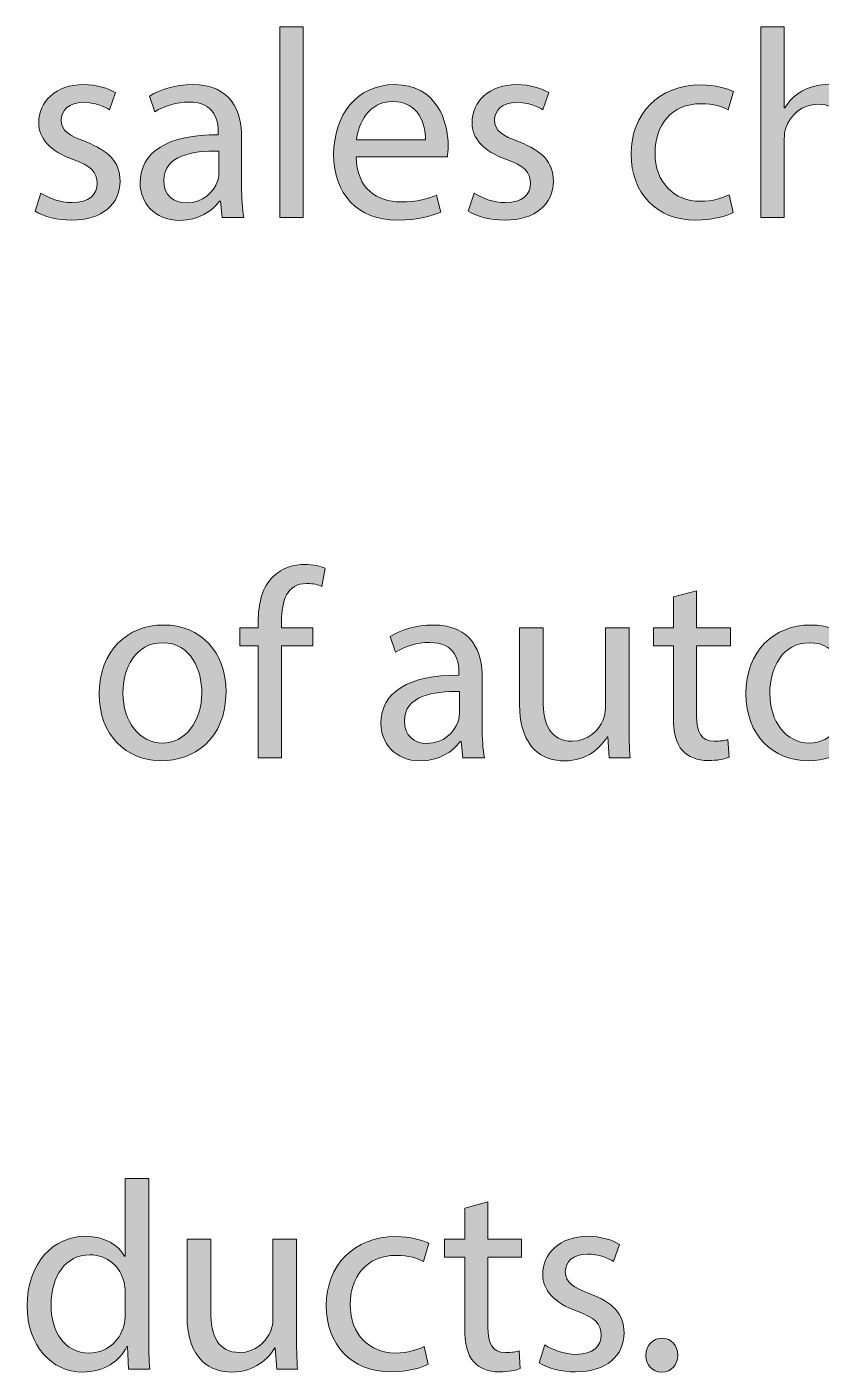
# Model space of a CAD drawing. Header units: inches. Extents: x 0.1 to 22.4, y -34.4 to -0.1.
# Drawn here: x 12.221 to 13.454, y -9.059 to -6.97 of the extents above; entities that cross this region are included whole.
import ezdxf

# ---------------------------------------------------------------- set-up
doc = ezdxf.new("R2010")
doc.units = ezdxf.units.IN
doc.header["$MEASUREMENT"] = 0
doc.layers.add('Layer 1', color=7, linetype='Continuous')

# ---------------------------------------------------------------- blocks, each defined once
blk = doc.blocks.new('block 9')
at = {"layer": 'Layer 1', "true_color": 0x231f20}
h = blk.add_hatch(color=250, dxfattribs=at)
h.dxf.hatch_style = 2
h.paths.add_polyline_path([(12.6132, -6.9703), (12.6499, -6.9703), (12.6499, -7.2661), (12.6132, -7.2661)])
h = blk.add_hatch(color=250, dxfattribs=at)
h.dxf.hatch_style = 2
edge = h.paths.add_edge_path()
edge.add_spline(control_points=[(13.3603, -6.9703), (13.3603, -6.9703), (13.3969, -6.9703), (13.3969, -6.9703), (13.3969, -6.9703), (13.3969, -7.0961), (13.3969, -7.0961), (13.3969, -7.0961), (13.3978, -7.0961), (13.3978, -7.0961), (13.4036, -7.0857), (13.4128, -7.0766), (13.424, -7.0703), (13.4349, -7.0641), (13.4478, -7.0599), (13.4615, -7.0599), (13.4886, -7.0599), (13.5319, -7.0766), (13.5319, -7.1461), (13.5319, -7.1461), (13.5319, -7.2661), (13.5319, -7.2661), (13.5319, -7.2661), (13.4953, -7.2661), (13.4953, -7.2661), (13.4953, -7.2661), (13.4953, -7.1503), (13.4953, -7.1503), (13.4953, -7.1178), (13.4832, -7.0903), (13.4486, -7.0903), (13.4249, -7.0903), (13.4061, -7.107), (13.3994, -7.127), (13.3974, -7.132), (13.3969, -7.1374), (13.3969, -7.1445), (13.3969, -7.1445), (13.3969, -7.2661), (13.3969, -7.2661), (13.3969, -7.2661), (13.3603, -7.2661), (13.3603, -7.2661), (13.3603, -7.2661), (13.3603, -6.9703), (13.3603, -6.9703)], knot_values=[0, 0, 0, 0, 1, 1, 1, 2, 2, 2, 3, 3, 3, 4, 4, 4, 5, 5, 5, 6, 6, 6, 7, 7, 7, 8, 8, 8, 9, 9, 9, 10, 10, 10, 11, 11, 11, 12, 12, 12, 13, 13, 13, 14, 14, 14, 15, 15, 15, 15], degree=3, periodic=1)
h = blk.add_hatch(color=250, dxfattribs=at)
h.dxf.hatch_style = 2
edge = h.paths.add_edge_path()
edge.add_spline(control_points=[(12.2424, -7.2286), (12.2532, -7.2357), (12.2724, -7.2432), (12.2907, -7.2432), (12.3174, -7.2432), (12.3299, -7.2299), (12.3299, -7.2132), (12.3299, -7.1957), (12.3195, -7.1861), (12.2924, -7.1761), (12.2561, -7.1632), (12.239, -7.1432), (12.239, -7.1191), (12.239, -7.0865), (12.2653, -7.0599), (12.3086, -7.0599), (12.329, -7.0599), (12.347, -7.0657), (12.3582, -7.0724), (12.3582, -7.0724), (12.349, -7.0991), (12.349, -7.0991), (12.3411, -7.094), (12.3265, -7.0874), (12.3078, -7.0874), (12.2861, -7.0874), (12.274, -7.0999), (12.274, -7.1149), (12.274, -7.1316), (12.2861, -7.1391), (12.3124, -7.149), (12.3474, -7.1624), (12.3653, -7.1799), (12.3653, -7.2099), (12.3653, -7.2453), (12.3378, -7.2703), (12.2899, -7.2703), (12.2678, -7.2703), (12.2474, -7.2649), (12.2332, -7.2565), (12.2332, -7.2565), (12.2424, -7.2286), (12.2424, -7.2286)], knot_values=[0, 0, 0, 0, 1, 1, 1, 2, 2, 2, 3, 3, 3, 4, 4, 4, 5, 5, 5, 6, 6, 6, 7, 7, 7, 8, 8, 8, 9, 9, 9, 10, 10, 10, 11, 11, 11, 12, 12, 12, 13, 13, 13, 14, 14, 14, 14], degree=3, periodic=1)
h = blk.add_hatch(color=250, dxfattribs=at)
h.dxf.hatch_style = 2
edge = h.paths.add_edge_path()
edge.add_spline(control_points=[(12.524, -7.2661), (12.524, -7.2661), (12.5211, -7.2407), (12.5211, -7.2407), (12.5211, -7.2407), (12.5199, -7.2407), (12.5199, -7.2407), (12.5086, -7.2565), (12.487, -7.2707), (12.4582, -7.2707), (12.4174, -7.2707), (12.3965, -7.242), (12.3965, -7.2128), (12.3965, -7.164), (12.4399, -7.1374), (12.5178, -7.1378), (12.5178, -7.1378), (12.5178, -7.1336), (12.5178, -7.1336), (12.5178, -7.117), (12.5132, -7.087), (12.472, -7.087), (12.4532, -7.087), (12.4336, -7.0928), (12.4195, -7.102), (12.4195, -7.102), (12.4111, -7.0778), (12.4111, -7.0778), (12.4278, -7.067), (12.452, -7.0599), (12.4774, -7.0599), (12.539, -7.0599), (12.554, -7.102), (12.554, -7.1424), (12.554, -7.1424), (12.554, -7.2178), (12.554, -7.2178), (12.554, -7.2353), (12.5549, -7.2524), (12.5574, -7.2661), (12.5574, -7.2661), (12.524, -7.2661), (12.524, -7.2661)], knot_values=[0, 0, 0, 0, 1, 1, 1, 2, 2, 2, 3, 3, 3, 4, 4, 4, 5, 5, 5, 6, 6, 6, 7, 7, 7, 8, 8, 8, 9, 9, 9, 10, 10, 10, 11, 11, 11, 12, 12, 12, 13, 13, 13, 14, 14, 14, 14], degree=3, periodic=1)
edge = h.paths.add_edge_path()
edge.add_spline(control_points=[(12.5186, -7.1632), (12.4786, -7.1624), (12.4332, -7.1695), (12.4332, -7.2086), (12.4332, -7.2324), (12.449, -7.2436), (12.4678, -7.2436), (12.494, -7.2436), (12.5107, -7.227), (12.5165, -7.2099), (12.5178, -7.2061), (12.5186, -7.202), (12.5186, -7.1982), (12.5186, -7.1982), (12.5186, -7.1632), (12.5186, -7.1632)], knot_values=[0, 0, 0, 0, 1, 1, 1, 2, 2, 2, 3, 3, 3, 4, 4, 4, 5, 5, 5, 5], degree=3, periodic=1)
h = blk.add_hatch(color=250, dxfattribs=at)
h.dxf.hatch_style = 2
edge = h.paths.add_edge_path()
edge.add_spline(control_points=[(12.732, -7.172), (12.7328, -7.2215), (12.7645, -7.242), (12.8011, -7.242), (12.8274, -7.242), (12.8432, -7.2374), (12.8569, -7.2315), (12.8569, -7.2315), (12.8632, -7.2578), (12.8632, -7.2578), (12.8503, -7.2636), (12.8282, -7.2703), (12.7961, -7.2703), (12.734, -7.2703), (12.697, -7.2295), (12.697, -7.1686), (12.697, -7.1078), (12.7328, -7.0599), (12.7915, -7.0599), (12.8574, -7.0599), (12.8749, -7.1178), (12.8749, -7.1549), (12.8749, -7.1624), (12.874, -7.1682), (12.8736, -7.172), (12.8736, -7.172), (12.732, -7.172), (12.732, -7.172)], knot_values=[0, 0, 0, 0, 1, 1, 1, 2, 2, 2, 3, 3, 3, 4, 4, 4, 5, 5, 5, 6, 6, 6, 7, 7, 7, 8, 8, 8, 9, 9, 9, 9], degree=3, periodic=1)
edge = h.paths.add_edge_path()
edge.add_spline(control_points=[(12.8395, -7.1457), (12.8399, -7.1224), (12.8299, -7.0861), (12.7886, -7.0861), (12.7515, -7.0861), (12.7353, -7.1203), (12.7324, -7.1457), (12.7324, -7.1457), (12.8395, -7.1457), (12.8395, -7.1457)], knot_values=[0, 0, 0, 0, 1, 1, 1, 2, 2, 2, 3, 3, 3, 3], degree=3, periodic=1)
h = blk.add_hatch(color=250, dxfattribs=at)
h.dxf.hatch_style = 2
edge = h.paths.add_edge_path()
edge.add_spline(control_points=[(12.9153, -7.2286), (12.9261, -7.2357), (12.9453, -7.2432), (12.9636, -7.2432), (12.9903, -7.2432), (13.0028, -7.2299), (13.0028, -7.2132), (13.0028, -7.1957), (12.9924, -7.1861), (12.9653, -7.1761), (12.929, -7.1632), (12.9119, -7.1432), (12.9119, -7.1191), (12.9119, -7.0865), (12.9382, -7.0599), (12.9815, -7.0599), (13.0019, -7.0599), (13.0199, -7.0657), (13.0311, -7.0724), (13.0311, -7.0724), (13.0219, -7.0991), (13.0219, -7.0991), (13.014, -7.094), (12.9994, -7.0874), (12.9807, -7.0874), (12.959, -7.0874), (12.9469, -7.0999), (12.9469, -7.1149), (12.9469, -7.1316), (12.959, -7.1391), (12.9853, -7.149), (13.0203, -7.1624), (13.0382, -7.1799), (13.0382, -7.2099), (13.0382, -7.2453), (13.0107, -7.2703), (12.9628, -7.2703), (12.9407, -7.2703), (12.9203, -7.2649), (12.9061, -7.2565), (12.9061, -7.2565), (12.9153, -7.2286), (12.9153, -7.2286)], knot_values=[0, 0, 0, 0, 1, 1, 1, 2, 2, 2, 3, 3, 3, 4, 4, 4, 5, 5, 5, 6, 6, 6, 7, 7, 7, 8, 8, 8, 9, 9, 9, 10, 10, 10, 11, 11, 11, 12, 12, 12, 13, 13, 13, 14, 14, 14, 14], degree=3, periodic=1)
h = blk.add_hatch(color=250, dxfattribs=at)
h.dxf.hatch_style = 2
edge = h.paths.add_edge_path()
edge.add_spline(control_points=[(13.3173, -7.2586), (13.3078, -7.2636), (13.2865, -7.2703), (13.2594, -7.2703), (13.1986, -7.2703), (13.159, -7.229), (13.159, -7.1674), (13.159, -7.1053), (13.2015, -7.0603), (13.2673, -7.0603), (13.289, -7.0603), (13.3082, -7.0657), (13.3182, -7.0707), (13.3182, -7.0707), (13.3098, -7.0991), (13.3098, -7.0991), (13.3011, -7.094), (13.2874, -7.0895), (13.2673, -7.0895), (13.2211, -7.0895), (13.1961, -7.1236), (13.1961, -7.1657), (13.1961, -7.2124), (13.2261, -7.2411), (13.2661, -7.2411), (13.2869, -7.2411), (13.3007, -7.2357), (13.3111, -7.2311), (13.3111, -7.2311), (13.3173, -7.2586), (13.3173, -7.2586)], knot_values=[0, 0, 0, 0, 1, 1, 1, 2, 2, 2, 3, 3, 3, 4, 4, 4, 5, 5, 5, 6, 6, 6, 7, 7, 7, 8, 8, 8, 9, 9, 9, 10, 10, 10, 10], degree=3, periodic=1)
at = {"layer": 'Layer 1', "lineweight": 0}
blk.add_lwpolyline([(12.6132, -6.9703), (12.6499, -6.9703), (12.6499, -7.2661), (12.6132, -7.2661), (12.6132, -6.9703)], dxfattribs=at)
for points, knots in [([(13.3603, -6.9703), (13.3603, -6.9703), (13.3969, -6.9703), (13.3969, -6.9703), (13.3969, -6.9703), (13.3969, -7.0961), (13.3969, -7.0961), (13.3969, -7.0961), (13.3978, -7.0961), (13.3978, -7.0961), (13.4036, -7.0857), (13.4128, -7.0766), (13.424, -7.0703), (13.4349, -7.0641), (13.4478, -7.0599), (13.4615, -7.0599), (13.4886, -7.0599), (13.5319, -7.0766), (13.5319, -7.1461), (13.5319, -7.1461), (13.5319, -7.2661), (13.5319, -7.2661), (13.5319, -7.2661), (13.4953, -7.2661), (13.4953, -7.2661), (13.4953, -7.2661), (13.4953, -7.1503), (13.4953, -7.1503), (13.4953, -7.1178), (13.4832, -7.0903), (13.4486, -7.0903), (13.4249, -7.0903), (13.4061, -7.107), (13.3994, -7.127), (13.3974, -7.132), (13.3969, -7.1374), (13.3969, -7.1445), (13.3969, -7.1445), (13.3969, -7.2661), (13.3969, -7.2661), (13.3969, -7.2661), (13.3603, -7.2661), (13.3603, -7.2661), (13.3603, -7.2661), (13.3603, -6.9703), (13.3603, -6.9703)], [0, 0, 0, 0, 1, 1, 1, 2, 2, 2, 3, 3, 3, 4, 4, 4, 5, 5, 5, 6, 6, 6, 7, 7, 7, 8, 8, 8, 9, 9, 9, 10, 10, 10, 11, 11, 11, 12, 12, 12, 13, 13, 13, 14, 14, 14, 15, 15, 15, 15]), ([(12.2424, -7.2286), (12.2532, -7.2357), (12.2724, -7.2432), (12.2907, -7.2432), (12.3174, -7.2432), (12.3299, -7.2299), (12.3299, -7.2132), (12.3299, -7.1957), (12.3195, -7.1861), (12.2924, -7.1761), (12.2561, -7.1632), (12.239, -7.1432), (12.239, -7.1191), (12.239, -7.0865), (12.2653, -7.0599), (12.3086, -7.0599), (12.329, -7.0599), (12.347, -7.0657), (12.3582, -7.0724), (12.3582, -7.0724), (12.349, -7.0991), (12.349, -7.0991), (12.3411, -7.094), (12.3265, -7.0874), (12.3078, -7.0874), (12.2861, -7.0874), (12.274, -7.0999), (12.274, -7.1149), (12.274, -7.1316), (12.2861, -7.1391), (12.3124, -7.149), (12.3474, -7.1624), (12.3653, -7.1799), (12.3653, -7.2099), (12.3653, -7.2453), (12.3378, -7.2703), (12.2899, -7.2703), (12.2678, -7.2703), (12.2474, -7.2649), (12.2332, -7.2565), (12.2332, -7.2565), (12.2424, -7.2286), (12.2424, -7.2286)], [0, 0, 0, 0, 1, 1, 1, 2, 2, 2, 3, 3, 3, 4, 4, 4, 5, 5, 5, 6, 6, 6, 7, 7, 7, 8, 8, 8, 9, 9, 9, 10, 10, 10, 11, 11, 11, 12, 12, 12, 13, 13, 13, 14, 14, 14, 14]), ([(12.524, -7.2661), (12.524, -7.2661), (12.5211, -7.2407), (12.5211, -7.2407), (12.5211, -7.2407), (12.5199, -7.2407), (12.5199, -7.2407), (12.5086, -7.2565), (12.487, -7.2707), (12.4582, -7.2707), (12.4174, -7.2707), (12.3965, -7.242), (12.3965, -7.2128), (12.3965, -7.164), (12.4399, -7.1374), (12.5178, -7.1378), (12.5178, -7.1378), (12.5178, -7.1336), (12.5178, -7.1336), (12.5178, -7.117), (12.5132, -7.087), (12.472, -7.087), (12.4532, -7.087), (12.4336, -7.0928), (12.4195, -7.102), (12.4195, -7.102), (12.4111, -7.0778), (12.4111, -7.0778), (12.4278, -7.067), (12.452, -7.0599), (12.4774, -7.0599), (12.539, -7.0599), (12.554, -7.102), (12.554, -7.1424), (12.554, -7.1424), (12.554, -7.2178), (12.554, -7.2178), (12.554, -7.2353), (12.5549, -7.2524), (12.5574, -7.2661), (12.5574, -7.2661), (12.524, -7.2661), (12.524, -7.2661)], [0, 0, 0, 0, 1, 1, 1, 2, 2, 2, 3, 3, 3, 4, 4, 4, 5, 5, 5, 6, 6, 6, 7, 7, 7, 8, 8, 8, 9, 9, 9, 10, 10, 10, 11, 11, 11, 12, 12, 12, 13, 13, 13, 14, 14, 14, 14]), ([(12.732, -7.172), (12.7328, -7.2215), (12.7645, -7.242), (12.8011, -7.242), (12.8274, -7.242), (12.8432, -7.2374), (12.8569, -7.2315), (12.8569, -7.2315), (12.8632, -7.2578), (12.8632, -7.2578), (12.8503, -7.2636), (12.8282, -7.2703), (12.7961, -7.2703), (12.734, -7.2703), (12.697, -7.2295), (12.697, -7.1686), (12.697, -7.1078), (12.7328, -7.0599), (12.7915, -7.0599), (12.8574, -7.0599), (12.8749, -7.1178), (12.8749, -7.1549), (12.8749, -7.1624), (12.874, -7.1682), (12.8736, -7.172), (12.8736, -7.172), (12.732, -7.172), (12.732, -7.172)], [0, 0, 0, 0, 1, 1, 1, 2, 2, 2, 3, 3, 3, 4, 4, 4, 5, 5, 5, 6, 6, 6, 7, 7, 7, 8, 8, 8, 9, 9, 9, 9]), ([(12.9153, -7.2286), (12.9261, -7.2357), (12.9453, -7.2432), (12.9636, -7.2432), (12.9903, -7.2432), (13.0028, -7.2299), (13.0028, -7.2132), (13.0028, -7.1957), (12.9924, -7.1861), (12.9653, -7.1761), (12.929, -7.1632), (12.9119, -7.1432), (12.9119, -7.1191), (12.9119, -7.0865), (12.9382, -7.0599), (12.9815, -7.0599), (13.0019, -7.0599), (13.0199, -7.0657), (13.0311, -7.0724), (13.0311, -7.0724), (13.0219, -7.0991), (13.0219, -7.0991), (13.014, -7.094), (12.9994, -7.0874), (12.9807, -7.0874), (12.959, -7.0874), (12.9469, -7.0999), (12.9469, -7.1149), (12.9469, -7.1316), (12.959, -7.1391), (12.9853, -7.149), (13.0203, -7.1624), (13.0382, -7.1799), (13.0382, -7.2099), (13.0382, -7.2453), (13.0107, -7.2703), (12.9628, -7.2703), (12.9407, -7.2703), (12.9203, -7.2649), (12.9061, -7.2565), (12.9061, -7.2565), (12.9153, -7.2286), (12.9153, -7.2286)], [0, 0, 0, 0, 1, 1, 1, 2, 2, 2, 3, 3, 3, 4, 4, 4, 5, 5, 5, 6, 6, 6, 7, 7, 7, 8, 8, 8, 9, 9, 9, 10, 10, 10, 11, 11, 11, 12, 12, 12, 13, 13, 13, 14, 14, 14, 14]), ([(13.3173, -7.2586), (13.3078, -7.2636), (13.2865, -7.2703), (13.2594, -7.2703), (13.1986, -7.2703), (13.159, -7.229), (13.159, -7.1674), (13.159, -7.1053), (13.2015, -7.0603), (13.2673, -7.0603), (13.289, -7.0603), (13.3082, -7.0657), (13.3182, -7.0707), (13.3182, -7.0707), (13.3098, -7.0991), (13.3098, -7.0991), (13.3011, -7.094), (13.2874, -7.0895), (13.2673, -7.0895), (13.2211, -7.0895), (13.1961, -7.1236), (13.1961, -7.1657), (13.1961, -7.2124), (13.2261, -7.2411), (13.2661, -7.2411), (13.2869, -7.2411), (13.3007, -7.2357), (13.3111, -7.2311), (13.3111, -7.2311), (13.3173, -7.2586), (13.3173, -7.2586)], [0, 0, 0, 0, 1, 1, 1, 2, 2, 2, 3, 3, 3, 4, 4, 4, 5, 5, 5, 6, 6, 6, 7, 7, 7, 8, 8, 8, 9, 9, 9, 10, 10, 10, 10]), ([(12.8395, -7.1457), (12.8399, -7.1224), (12.8299, -7.0861), (12.7886, -7.0861), (12.7515, -7.0861), (12.7353, -7.1203), (12.7324, -7.1457), (12.7324, -7.1457), (12.8395, -7.1457), (12.8395, -7.1457)], [0, 0, 0, 0, 1, 1, 1, 2, 2, 2, 3, 3, 3, 3]), ([(12.5186, -7.1632), (12.4786, -7.1624), (12.4332, -7.1695), (12.4332, -7.2086), (12.4332, -7.2324), (12.449, -7.2436), (12.4678, -7.2436), (12.494, -7.2436), (12.5107, -7.227), (12.5165, -7.2099), (12.5178, -7.2061), (12.5186, -7.202), (12.5186, -7.1982), (12.5186, -7.1982), (12.5186, -7.1632), (12.5186, -7.1632)], [0, 0, 0, 0, 1, 1, 1, 2, 2, 2, 3, 3, 3, 4, 4, 4, 5, 5, 5, 5])]:
    blk.add_open_spline(points, degree=3, knots=knots, dxfattribs=at)
blk = doc.blocks.new('block 10')
at = {"layer": 'Layer 1', "true_color": 0x231f20}
h = blk.add_hatch(color=250, dxfattribs=at)
h.dxf.hatch_style = 2
edge = h.paths.add_edge_path()
edge.add_spline(control_points=[(12.5798, -8.1053), (12.5798, -8.1053), (12.5798, -7.9315), (12.5798, -7.9315), (12.5798, -7.9315), (12.5515, -7.9315), (12.5515, -7.9315), (12.5515, -7.9315), (12.5515, -7.9036), (12.5515, -7.9036), (12.5515, -7.9036), (12.5798, -7.9036), (12.5798, -7.9036), (12.5798, -7.9036), (12.5798, -7.894), (12.5798, -7.894), (12.5798, -7.8657), (12.5861, -7.8399), (12.6032, -7.8236), (12.6169, -7.8103), (12.6353, -7.8049), (12.6523, -7.8049), (12.6653, -7.8049), (12.6765, -7.8078), (12.6836, -7.8107), (12.6836, -7.8107), (12.6786, -7.839), (12.6786, -7.839), (12.6732, -7.8365), (12.6657, -7.8345), (12.6552, -7.8345), (12.624, -7.8345), (12.6161, -7.862), (12.6161, -7.8928), (12.6161, -7.8928), (12.6161, -7.9036), (12.6161, -7.9036), (12.6161, -7.9036), (12.6648, -7.9036), (12.6648, -7.9036), (12.6648, -7.9036), (12.6648, -7.9315), (12.6648, -7.9315), (12.6648, -7.9315), (12.6161, -7.9315), (12.6161, -7.9315), (12.6161, -7.9315), (12.6161, -8.1053), (12.6161, -8.1053), (12.6161, -8.1053), (12.5798, -8.1053), (12.5798, -8.1053)], knot_values=[0, 0, 0, 0, 1, 1, 1, 2, 2, 2, 3, 3, 3, 4, 4, 4, 5, 5, 5, 6, 6, 6, 7, 7, 7, 8, 8, 8, 9, 9, 9, 10, 10, 10, 11, 11, 11, 12, 12, 12, 13, 13, 13, 14, 14, 14, 15, 15, 15, 16, 16, 16, 17, 17, 17, 17], degree=3, periodic=1)
h = blk.add_hatch(color=250, dxfattribs=at)
h.dxf.hatch_style = 2
edge = h.paths.add_edge_path()
edge.add_spline(control_points=[(13.2607, -7.8457), (13.2607, -7.8457), (13.2607, -7.9036), (13.2607, -7.9036), (13.2607, -7.9036), (13.3132, -7.9036), (13.3132, -7.9036), (13.3132, -7.9036), (13.3132, -7.9315), (13.3132, -7.9315), (13.3132, -7.9315), (13.2607, -7.9315), (13.2607, -7.9315), (13.2607, -7.9315), (13.2607, -8.0403), (13.2607, -8.0403), (13.2607, -8.0653), (13.2677, -8.0794), (13.2882, -8.0794), (13.2977, -8.0794), (13.3048, -8.0782), (13.3094, -8.0769), (13.3094, -8.0769), (13.3111, -8.1044), (13.3111, -8.1044), (13.304, -8.1074), (13.2927, -8.1094), (13.2786, -8.1094), (13.2615, -8.1094), (13.2477, -8.104), (13.239, -8.094), (13.2286, -8.0832), (13.2248, -8.0653), (13.2248, -8.0415), (13.2248, -8.0415), (13.2248, -7.9315), (13.2248, -7.9315), (13.2248, -7.9315), (13.1936, -7.9315), (13.1936, -7.9315), (13.1936, -7.9315), (13.1936, -7.9036), (13.1936, -7.9036), (13.1936, -7.9036), (13.2248, -7.9036), (13.2248, -7.9036), (13.2248, -7.9036), (13.2248, -7.8553), (13.2248, -7.8553), (13.2248, -7.8553), (13.2607, -7.8457), (13.2607, -7.8457)], knot_values=[0, 0, 0, 0, 1, 1, 1, 2, 2, 2, 3, 3, 3, 4, 4, 4, 5, 5, 5, 6, 6, 6, 7, 7, 7, 8, 8, 8, 9, 9, 9, 10, 10, 10, 11, 11, 11, 12, 12, 12, 13, 13, 13, 14, 14, 14, 15, 15, 15, 16, 16, 16, 17, 17, 17, 17], degree=3, periodic=1)
h = blk.add_hatch(color=250, dxfattribs=at)
h.dxf.hatch_style = 2
edge = h.paths.add_edge_path()
edge.add_spline(control_points=[(12.5298, -8.0028), (12.5298, -8.0774), (12.4782, -8.1099), (12.4294, -8.1099), (12.3748, -8.1099), (12.3328, -8.0699), (12.3328, -8.0061), (12.3328, -7.9386), (12.3769, -7.899), (12.4328, -7.899), (12.4907, -7.899), (12.5298, -7.9411), (12.5298, -8.0028)], knot_values=[0, 0, 0, 0, 1, 1, 1, 2, 2, 2, 3, 3, 3, 4, 4, 4, 4], degree=3, periodic=1)
edge = h.paths.add_edge_path()
edge.add_spline(control_points=[(12.3698, -8.0049), (12.3698, -8.049), (12.3953, -8.0824), (12.4311, -8.0824), (12.4661, -8.0824), (12.4923, -8.0494), (12.4923, -8.004), (12.4923, -7.9699), (12.4752, -7.9265), (12.4319, -7.9265), (12.3886, -7.9265), (12.3698, -7.9665), (12.3698, -8.0049)], knot_values=[0, 0, 0, 0, 1, 1, 1, 2, 2, 2, 3, 3, 3, 4, 4, 4, 4], degree=3, periodic=1)
h = blk.add_hatch(color=250, dxfattribs=at)
h.dxf.hatch_style = 2
edge = h.paths.add_edge_path()
edge.add_spline(control_points=[(12.8977, -8.1053), (12.8977, -8.1053), (12.8948, -8.0799), (12.8948, -8.0799), (12.8948, -8.0799), (12.8936, -8.0799), (12.8936, -8.0799), (12.8823, -8.0957), (12.8607, -8.1099), (12.8319, -8.1099), (12.7911, -8.1099), (12.7703, -8.0811), (12.7703, -8.0519), (12.7703, -8.0032), (12.8136, -7.9765), (12.8915, -7.9769), (12.8915, -7.9769), (12.8915, -7.9728), (12.8915, -7.9728), (12.8915, -7.9561), (12.8869, -7.9261), (12.8457, -7.9261), (12.8269, -7.9261), (12.8073, -7.932), (12.7932, -7.9411), (12.7932, -7.9411), (12.7848, -7.917), (12.7848, -7.917), (12.8015, -7.9061), (12.8257, -7.899), (12.8511, -7.899), (12.9127, -7.899), (12.9277, -7.9411), (12.9277, -7.9815), (12.9277, -7.9815), (12.9277, -8.0569), (12.9277, -8.0569), (12.9277, -8.0744), (12.9286, -8.0915), (12.9311, -8.1053), (12.9311, -8.1053), (12.8977, -8.1053), (12.8977, -8.1053)], knot_values=[0, 0, 0, 0, 1, 1, 1, 2, 2, 2, 3, 3, 3, 4, 4, 4, 5, 5, 5, 6, 6, 6, 7, 7, 7, 8, 8, 8, 9, 9, 9, 10, 10, 10, 11, 11, 11, 12, 12, 12, 13, 13, 13, 14, 14, 14, 14], degree=3, periodic=1)
edge = h.paths.add_edge_path()
edge.add_spline(control_points=[(12.8923, -8.0024), (12.8523, -8.0015), (12.8069, -8.0086), (12.8069, -8.0478), (12.8069, -8.0715), (12.8227, -8.0828), (12.8415, -8.0828), (12.8677, -8.0828), (12.8844, -8.0661), (12.8902, -8.049), (12.8915, -8.0453), (12.8923, -8.0411), (12.8923, -8.0374), (12.8923, -8.0374), (12.8923, -8.0024), (12.8923, -8.0024)], knot_values=[0, 0, 0, 0, 1, 1, 1, 2, 2, 2, 3, 3, 3, 4, 4, 4, 5, 5, 5, 5], degree=3, periodic=1)
h = blk.add_hatch(color=250, dxfattribs=at)
h.dxf.hatch_style = 2
edge = h.paths.add_edge_path()
edge.add_spline(control_points=[(13.1557, -8.0503), (13.1557, -8.0711), (13.1561, -8.0894), (13.1573, -8.1053), (13.1573, -8.1053), (13.1248, -8.1053), (13.1248, -8.1053), (13.1248, -8.1053), (13.1227, -8.0724), (13.1227, -8.0724), (13.1227, -8.0724), (13.1219, -8.0724), (13.1219, -8.0724), (13.1123, -8.0886), (13.0911, -8.1099), (13.0552, -8.1099), (13.0236, -8.1099), (12.9857, -8.0924), (12.9857, -8.0215), (12.9857, -8.0215), (12.9857, -7.9036), (12.9857, -7.9036), (12.9857, -7.9036), (13.0223, -7.9036), (13.0223, -7.9036), (13.0223, -7.9036), (13.0223, -8.0153), (13.0223, -8.0153), (13.0223, -8.0536), (13.034, -8.0794), (13.0673, -8.0794), (13.0919, -8.0794), (13.109, -8.0624), (13.1157, -8.0461), (13.1177, -8.0407), (13.119, -8.034), (13.119, -8.0274), (13.119, -8.0274), (13.119, -7.9036), (13.119, -7.9036), (13.119, -7.9036), (13.1557, -7.9036), (13.1557, -7.9036), (13.1557, -7.9036), (13.1557, -8.0503), (13.1557, -8.0503)], knot_values=[0, 0, 0, 0, 1, 1, 1, 2, 2, 2, 3, 3, 3, 4, 4, 4, 5, 5, 5, 6, 6, 6, 7, 7, 7, 8, 8, 8, 9, 9, 9, 10, 10, 10, 11, 11, 11, 12, 12, 12, 13, 13, 13, 14, 14, 14, 15, 15, 15, 15], degree=3, periodic=1)
h = blk.add_hatch(color=250, dxfattribs=at)
h.dxf.hatch_style = 2
edge = h.paths.add_edge_path()
edge.add_spline(control_points=[(13.5344, -8.0028), (13.5344, -8.0774), (13.4827, -8.1099), (13.434, -8.1099), (13.3794, -8.1099), (13.3373, -8.0699), (13.3373, -8.0061), (13.3373, -7.9386), (13.3815, -7.899), (13.4373, -7.899), (13.4952, -7.899), (13.5344, -7.9411), (13.5344, -8.0028)], knot_values=[0, 0, 0, 0, 1, 1, 1, 2, 2, 2, 3, 3, 3, 4, 4, 4, 4], degree=3, periodic=1)
edge = h.paths.add_edge_path()
edge.add_spline(control_points=[(13.3744, -8.0049), (13.3744, -8.049), (13.3998, -8.0824), (13.4357, -8.0824), (13.4706, -8.0824), (13.4969, -8.0494), (13.4969, -8.004), (13.4969, -7.9699), (13.4798, -7.9265), (13.4365, -7.9265), (13.3931, -7.9265), (13.3744, -7.9665), (13.3744, -8.0049)], knot_values=[0, 0, 0, 0, 1, 1, 1, 2, 2, 2, 3, 3, 3, 4, 4, 4, 4], degree=3, periodic=1)
at = {"layer": 'Layer 1', "lineweight": 0}
for points, knots in [([(12.5798, -8.1053), (12.5798, -8.1053), (12.5798, -7.9315), (12.5798, -7.9315), (12.5798, -7.9315), (12.5515, -7.9315), (12.5515, -7.9315), (12.5515, -7.9315), (12.5515, -7.9036), (12.5515, -7.9036), (12.5515, -7.9036), (12.5798, -7.9036), (12.5798, -7.9036), (12.5798, -7.9036), (12.5798, -7.894), (12.5798, -7.894), (12.5798, -7.8657), (12.5861, -7.8399), (12.6032, -7.8236), (12.6169, -7.8103), (12.6353, -7.8049), (12.6523, -7.8049), (12.6653, -7.8049), (12.6765, -7.8078), (12.6836, -7.8107), (12.6836, -7.8107), (12.6786, -7.839), (12.6786, -7.839), (12.6732, -7.8365), (12.6657, -7.8345), (12.6552, -7.8345), (12.624, -7.8345), (12.6161, -7.862), (12.6161, -7.8928), (12.6161, -7.8928), (12.6161, -7.9036), (12.6161, -7.9036), (12.6161, -7.9036), (12.6648, -7.9036), (12.6648, -7.9036), (12.6648, -7.9036), (12.6648, -7.9315), (12.6648, -7.9315), (12.6648, -7.9315), (12.6161, -7.9315), (12.6161, -7.9315), (12.6161, -7.9315), (12.6161, -8.1053), (12.6161, -8.1053), (12.6161, -8.1053), (12.5798, -8.1053), (12.5798, -8.1053)], [0, 0, 0, 0, 1, 1, 1, 2, 2, 2, 3, 3, 3, 4, 4, 4, 5, 5, 5, 6, 6, 6, 7, 7, 7, 8, 8, 8, 9, 9, 9, 10, 10, 10, 11, 11, 11, 12, 12, 12, 13, 13, 13, 14, 14, 14, 15, 15, 15, 16, 16, 16, 17, 17, 17, 17]), ([(13.2607, -7.8457), (13.2607, -7.8457), (13.2607, -7.9036), (13.2607, -7.9036), (13.2607, -7.9036), (13.3132, -7.9036), (13.3132, -7.9036), (13.3132, -7.9036), (13.3132, -7.9315), (13.3132, -7.9315), (13.3132, -7.9315), (13.2607, -7.9315), (13.2607, -7.9315), (13.2607, -7.9315), (13.2607, -8.0403), (13.2607, -8.0403), (13.2607, -8.0653), (13.2677, -8.0794), (13.2882, -8.0794), (13.2977, -8.0794), (13.3048, -8.0782), (13.3094, -8.0769), (13.3094, -8.0769), (13.3111, -8.1044), (13.3111, -8.1044), (13.304, -8.1074), (13.2927, -8.1094), (13.2786, -8.1094), (13.2615, -8.1094), (13.2477, -8.104), (13.239, -8.094), (13.2286, -8.0832), (13.2248, -8.0653), (13.2248, -8.0415), (13.2248, -8.0415), (13.2248, -7.9315), (13.2248, -7.9315), (13.2248, -7.9315), (13.1936, -7.9315), (13.1936, -7.9315), (13.1936, -7.9315), (13.1936, -7.9036), (13.1936, -7.9036), (13.1936, -7.9036), (13.2248, -7.9036), (13.2248, -7.9036), (13.2248, -7.9036), (13.2248, -7.8553), (13.2248, -7.8553), (13.2248, -7.8553), (13.2607, -7.8457), (13.2607, -7.8457)], [0, 0, 0, 0, 1, 1, 1, 2, 2, 2, 3, 3, 3, 4, 4, 4, 5, 5, 5, 6, 6, 6, 7, 7, 7, 8, 8, 8, 9, 9, 9, 10, 10, 10, 11, 11, 11, 12, 12, 12, 13, 13, 13, 14, 14, 14, 15, 15, 15, 16, 16, 16, 17, 17, 17, 17]), ([(12.5298, -8.0028), (12.5298, -8.0774), (12.4782, -8.1099), (12.4294, -8.1099), (12.3748, -8.1099), (12.3328, -8.0699), (12.3328, -8.0061), (12.3328, -7.9386), (12.3769, -7.899), (12.4328, -7.899), (12.4907, -7.899), (12.5298, -7.9411), (12.5298, -8.0028)], [0, 0, 0, 0, 1, 1, 1, 2, 2, 2, 3, 3, 3, 4, 4, 4, 4]), ([(12.8977, -8.1053), (12.8977, -8.1053), (12.8948, -8.0799), (12.8948, -8.0799), (12.8948, -8.0799), (12.8936, -8.0799), (12.8936, -8.0799), (12.8823, -8.0957), (12.8607, -8.1099), (12.8319, -8.1099), (12.7911, -8.1099), (12.7703, -8.0811), (12.7703, -8.0519), (12.7703, -8.0032), (12.8136, -7.9765), (12.8915, -7.9769), (12.8915, -7.9769), (12.8915, -7.9728), (12.8915, -7.9728), (12.8915, -7.9561), (12.8869, -7.9261), (12.8457, -7.9261), (12.8269, -7.9261), (12.8073, -7.932), (12.7932, -7.9411), (12.7932, -7.9411), (12.7848, -7.917), (12.7848, -7.917), (12.8015, -7.9061), (12.8257, -7.899), (12.8511, -7.899), (12.9127, -7.899), (12.9277, -7.9411), (12.9277, -7.9815), (12.9277, -7.9815), (12.9277, -8.0569), (12.9277, -8.0569), (12.9277, -8.0744), (12.9286, -8.0915), (12.9311, -8.1053), (12.9311, -8.1053), (12.8977, -8.1053), (12.8977, -8.1053)], [0, 0, 0, 0, 1, 1, 1, 2, 2, 2, 3, 3, 3, 4, 4, 4, 5, 5, 5, 6, 6, 6, 7, 7, 7, 8, 8, 8, 9, 9, 9, 10, 10, 10, 11, 11, 11, 12, 12, 12, 13, 13, 13, 14, 14, 14, 14]), ([(13.1557, -8.0503), (13.1557, -8.0711), (13.1561, -8.0894), (13.1573, -8.1053), (13.1573, -8.1053), (13.1248, -8.1053), (13.1248, -8.1053), (13.1248, -8.1053), (13.1227, -8.0724), (13.1227, -8.0724), (13.1227, -8.0724), (13.1219, -8.0724), (13.1219, -8.0724), (13.1123, -8.0886), (13.0911, -8.1099), (13.0552, -8.1099), (13.0236, -8.1099), (12.9857, -8.0924), (12.9857, -8.0215), (12.9857, -8.0215), (12.9857, -7.9036), (12.9857, -7.9036), (12.9857, -7.9036), (13.0223, -7.9036), (13.0223, -7.9036), (13.0223, -7.9036), (13.0223, -8.0153), (13.0223, -8.0153), (13.0223, -8.0536), (13.034, -8.0794), (13.0673, -8.0794), (13.0919, -8.0794), (13.109, -8.0624), (13.1157, -8.0461), (13.1177, -8.0407), (13.119, -8.034), (13.119, -8.0274), (13.119, -8.0274), (13.119, -7.9036), (13.119, -7.9036), (13.119, -7.9036), (13.1557, -7.9036), (13.1557, -7.9036), (13.1557, -7.9036), (13.1557, -8.0503), (13.1557, -8.0503)], [0, 0, 0, 0, 1, 1, 1, 2, 2, 2, 3, 3, 3, 4, 4, 4, 5, 5, 5, 6, 6, 6, 7, 7, 7, 8, 8, 8, 9, 9, 9, 10, 10, 10, 11, 11, 11, 12, 12, 12, 13, 13, 13, 14, 14, 14, 15, 15, 15, 15]), ([(13.5344, -8.0028), (13.5344, -8.0774), (13.4827, -8.1099), (13.434, -8.1099), (13.3794, -8.1099), (13.3373, -8.0699), (13.3373, -8.0061), (13.3373, -7.9386), (13.3815, -7.899), (13.4373, -7.899), (13.4952, -7.899), (13.5344, -7.9411), (13.5344, -8.0028)], [0, 0, 0, 0, 1, 1, 1, 2, 2, 2, 3, 3, 3, 4, 4, 4, 4]), ([(12.3698, -8.0049), (12.3698, -8.049), (12.3953, -8.0824), (12.4311, -8.0824), (12.4661, -8.0824), (12.4923, -8.0494), (12.4923, -8.004), (12.4923, -7.9699), (12.4752, -7.9265), (12.4319, -7.9265), (12.3886, -7.9265), (12.3698, -7.9665), (12.3698, -8.0049)], [0, 0, 0, 0, 1, 1, 1, 2, 2, 2, 3, 3, 3, 4, 4, 4, 4]), ([(13.3744, -8.0049), (13.3744, -8.049), (13.3998, -8.0824), (13.4357, -8.0824), (13.4706, -8.0824), (13.4969, -8.0494), (13.4969, -8.004), (13.4969, -7.9699), (13.4798, -7.9265), (13.4365, -7.9265), (13.3931, -7.9265), (13.3744, -7.9665), (13.3744, -8.0049)], [0, 0, 0, 0, 1, 1, 1, 2, 2, 2, 3, 3, 3, 4, 4, 4, 4]), ([(12.8923, -8.0024), (12.8523, -8.0015), (12.8069, -8.0086), (12.8069, -8.0478), (12.8069, -8.0715), (12.8227, -8.0828), (12.8415, -8.0828), (12.8677, -8.0828), (12.8844, -8.0661), (12.8902, -8.049), (12.8915, -8.0453), (12.8923, -8.0411), (12.8923, -8.0374), (12.8923, -8.0374), (12.8923, -8.0024), (12.8923, -8.0024)], [0, 0, 0, 0, 1, 1, 1, 2, 2, 2, 3, 3, 3, 4, 4, 4, 5, 5, 5, 5])]:
    blk.add_open_spline(points, degree=3, knots=knots, dxfattribs=at)
blk = doc.blocks.new('block 11')
at = {"layer": 'Layer 1', "true_color": 0x231f20}
h = blk.add_hatch(color=250, dxfattribs=at)
h.dxf.hatch_style = 2
edge = h.paths.add_edge_path()
edge.add_spline(control_points=[(12.4097, -8.7586), (12.4097, -8.7586), (12.4097, -9.0023), (12.4097, -9.0023), (12.4097, -9.0203), (12.4102, -9.0407), (12.4114, -9.0544), (12.4114, -9.0544), (12.3785, -9.0544), (12.3785, -9.0544), (12.3785, -9.0544), (12.3768, -9.0194), (12.3768, -9.0194), (12.3768, -9.0194), (12.376, -9.0194), (12.376, -9.0194), (12.3647, -9.0419), (12.3402, -9.059), (12.3073, -9.059), (12.2585, -9.059), (12.221, -9.0178), (12.221, -8.9565), (12.2206, -8.8894), (12.2622, -8.8482), (12.3114, -8.8482), (12.3422, -8.8482), (12.3631, -8.8628), (12.3722, -8.879), (12.3722, -8.879), (12.3731, -8.879), (12.3731, -8.879), (12.3731, -8.879), (12.3731, -8.7586), (12.3731, -8.7586), (12.3731, -8.7586), (12.4097, -8.7586), (12.4097, -8.7586)], knot_values=[0, 0, 0, 0, 1, 1, 1, 2, 2, 2, 3, 3, 3, 4, 4, 4, 5, 5, 5, 6, 6, 6, 7, 7, 7, 8, 8, 8, 9, 9, 9, 10, 10, 10, 11, 11, 11, 12, 12, 12, 12], degree=3, periodic=1)
edge = h.paths.add_edge_path()
edge.add_spline(control_points=[(12.3731, -8.9348), (12.3731, -8.9303), (12.3727, -8.924), (12.3714, -8.9194), (12.366, -8.8961), (12.346, -8.8769), (12.3185, -8.8769), (12.2806, -8.8769), (12.2581, -8.9103), (12.2581, -8.9548), (12.2581, -8.9957), (12.2781, -9.0294), (12.3177, -9.0294), (12.3422, -9.0294), (12.3647, -9.0132), (12.3714, -8.9857), (12.3727, -8.9807), (12.3731, -8.9757), (12.3731, -8.9698), (12.3731, -8.9698), (12.3731, -8.9348), (12.3731, -8.9348)], knot_values=[0, 0, 0, 0, 1, 1, 1, 2, 2, 2, 3, 3, 3, 4, 4, 4, 5, 5, 5, 6, 6, 6, 7, 7, 7, 7], degree=3, periodic=1)
h = blk.add_hatch(color=250, dxfattribs=at)
h.dxf.hatch_style = 2
edge = h.paths.add_edge_path()
edge.add_spline(control_points=[(12.9364, -8.7949), (12.9364, -8.7949), (12.9364, -8.8528), (12.9364, -8.8528), (12.9364, -8.8528), (12.9889, -8.8528), (12.9889, -8.8528), (12.9889, -8.8528), (12.9889, -8.8807), (12.9889, -8.8807), (12.9889, -8.8807), (12.9364, -8.8807), (12.9364, -8.8807), (12.9364, -8.8807), (12.9364, -8.9894), (12.9364, -8.9894), (12.9364, -9.0144), (12.9435, -9.0286), (12.9639, -9.0286), (12.9735, -9.0286), (12.9806, -9.0274), (12.9852, -9.0261), (12.9852, -9.0261), (12.9868, -9.0536), (12.9868, -9.0536), (12.9797, -9.0565), (12.9685, -9.0586), (12.9543, -9.0586), (12.9372, -9.0586), (12.9235, -9.0532), (12.9147, -9.0432), (12.9043, -9.0323), (12.9006, -9.0144), (12.9006, -8.9907), (12.9006, -8.9907), (12.9006, -8.8807), (12.9006, -8.8807), (12.9006, -8.8807), (12.8693, -8.8807), (12.8693, -8.8807), (12.8693, -8.8807), (12.8693, -8.8528), (12.8693, -8.8528), (12.8693, -8.8528), (12.9006, -8.8528), (12.9006, -8.8528), (12.9006, -8.8528), (12.9006, -8.8044), (12.9006, -8.8044), (12.9006, -8.8044), (12.9364, -8.7949), (12.9364, -8.7949)], knot_values=[0, 0, 0, 0, 1, 1, 1, 2, 2, 2, 3, 3, 3, 4, 4, 4, 5, 5, 5, 6, 6, 6, 7, 7, 7, 8, 8, 8, 9, 9, 9, 10, 10, 10, 11, 11, 11, 12, 12, 12, 13, 13, 13, 14, 14, 14, 15, 15, 15, 16, 16, 16, 17, 17, 17, 17], degree=3, periodic=1)
h = blk.add_hatch(color=250, dxfattribs=at)
h.dxf.hatch_style = 2
edge = h.paths.add_edge_path()
edge.add_spline(control_points=[(12.6393, -8.9994), (12.6393, -9.0203), (12.6397, -9.0386), (12.641, -9.0544), (12.641, -9.0544), (12.6085, -9.0544), (12.6085, -9.0544), (12.6085, -9.0544), (12.6064, -9.0215), (12.6064, -9.0215), (12.6064, -9.0215), (12.6056, -9.0215), (12.6056, -9.0215), (12.596, -9.0378), (12.5747, -9.059), (12.5389, -9.059), (12.5072, -9.059), (12.4693, -9.0415), (12.4693, -8.9707), (12.4693, -8.9707), (12.4693, -8.8528), (12.4693, -8.8528), (12.4693, -8.8528), (12.506, -8.8528), (12.506, -8.8528), (12.506, -8.8528), (12.506, -8.9644), (12.506, -8.9644), (12.506, -9.0028), (12.5177, -9.0286), (12.551, -9.0286), (12.5756, -9.0286), (12.5927, -9.0115), (12.5993, -8.9953), (12.6014, -8.9898), (12.6027, -8.9832), (12.6027, -8.9765), (12.6027, -8.9765), (12.6027, -8.8528), (12.6027, -8.8528), (12.6027, -8.8528), (12.6393, -8.8528), (12.6393, -8.8528), (12.6393, -8.8528), (12.6393, -8.9994), (12.6393, -8.9994)], knot_values=[0, 0, 0, 0, 1, 1, 1, 2, 2, 2, 3, 3, 3, 4, 4, 4, 5, 5, 5, 6, 6, 6, 7, 7, 7, 8, 8, 8, 9, 9, 9, 10, 10, 10, 11, 11, 11, 12, 12, 12, 13, 13, 13, 14, 14, 14, 15, 15, 15, 15], degree=3, periodic=1)
h = blk.add_hatch(color=250, dxfattribs=at)
h.dxf.hatch_style = 2
edge = h.paths.add_edge_path()
edge.add_spline(control_points=[(12.8439, -9.0469), (12.8343, -9.0519), (12.8131, -9.0586), (12.786, -9.0586), (12.7252, -9.0586), (12.6856, -9.0173), (12.6856, -8.9557), (12.6856, -8.8936), (12.7281, -8.8486), (12.7939, -8.8486), (12.8156, -8.8486), (12.8347, -8.854), (12.8448, -8.859), (12.8448, -8.859), (12.8364, -8.8874), (12.8364, -8.8874), (12.8277, -8.8824), (12.8139, -8.8778), (12.7939, -8.8778), (12.7477, -8.8778), (12.7227, -8.9119), (12.7227, -8.954), (12.7227, -9.0007), (12.7527, -9.0294), (12.7927, -9.0294), (12.8135, -9.0294), (12.8272, -9.024), (12.8377, -9.0194), (12.8377, -9.0194), (12.8439, -9.0469), (12.8439, -9.0469)], knot_values=[0, 0, 0, 0, 1, 1, 1, 2, 2, 2, 3, 3, 3, 4, 4, 4, 5, 5, 5, 6, 6, 6, 7, 7, 7, 8, 8, 8, 9, 9, 9, 10, 10, 10, 10], degree=3, periodic=1)
h = blk.add_hatch(color=250, dxfattribs=at)
h.dxf.hatch_style = 2
edge = h.paths.add_edge_path()
edge.add_spline(control_points=[(13.0252, -9.0169), (13.036, -9.024), (13.0551, -9.0315), (13.0735, -9.0315), (13.1002, -9.0315), (13.1127, -9.0182), (13.1127, -9.0015), (13.1127, -8.984), (13.1022, -8.9744), (13.0752, -8.9644), (13.0389, -8.9515), (13.0218, -8.9315), (13.0218, -8.9074), (13.0218, -8.8749), (13.0481, -8.8482), (13.0914, -8.8482), (13.1118, -8.8482), (13.1297, -8.854), (13.141, -8.8607), (13.141, -8.8607), (13.1318, -8.8874), (13.1318, -8.8874), (13.1239, -8.8824), (13.1093, -8.8757), (13.0906, -8.8757), (13.0689, -8.8757), (13.0568, -8.8882), (13.0568, -8.9032), (13.0568, -8.9199), (13.0689, -8.9274), (13.0951, -8.9374), (13.1302, -8.9507), (13.1481, -8.9682), (13.1481, -8.9982), (13.1481, -9.0336), (13.1206, -9.0586), (13.0727, -9.0586), (13.0506, -9.0586), (13.0302, -9.0532), (13.016, -9.0448), (13.016, -9.0448), (13.0252, -9.0169), (13.0252, -9.0169)], knot_values=[0, 0, 0, 0, 1, 1, 1, 2, 2, 2, 3, 3, 3, 4, 4, 4, 5, 5, 5, 6, 6, 6, 7, 7, 7, 8, 8, 8, 9, 9, 9, 10, 10, 10, 11, 11, 11, 12, 12, 12, 13, 13, 13, 14, 14, 14, 14], degree=3, periodic=1)
h = blk.add_hatch(color=250, dxfattribs=at)
h.dxf.hatch_style = 2
edge = h.paths.add_edge_path()
edge.add_spline(control_points=[(13.1818, -9.0328), (13.1818, -9.0173), (13.1922, -9.0065), (13.2068, -9.0065), (13.2214, -9.0065), (13.2314, -9.0173), (13.2314, -9.0328), (13.2314, -9.0478), (13.2218, -9.059), (13.2064, -9.059), (13.1918, -9.059), (13.1818, -9.0478), (13.1818, -9.0328)], knot_values=[0, 0, 0, 0, 1, 1, 1, 2, 2, 2, 3, 3, 3, 4, 4, 4, 4], degree=3, periodic=1)
at = {"layer": 'Layer 1', "lineweight": 0}
for points, knots in [([(12.4097, -8.7586), (12.4097, -8.7586), (12.4097, -9.0023), (12.4097, -9.0023), (12.4097, -9.0203), (12.4102, -9.0407), (12.4114, -9.0544), (12.4114, -9.0544), (12.3785, -9.0544), (12.3785, -9.0544), (12.3785, -9.0544), (12.3768, -9.0194), (12.3768, -9.0194), (12.3768, -9.0194), (12.376, -9.0194), (12.376, -9.0194), (12.3647, -9.0419), (12.3402, -9.059), (12.3073, -9.059), (12.2585, -9.059), (12.221, -9.0178), (12.221, -8.9565), (12.2206, -8.8894), (12.2622, -8.8482), (12.3114, -8.8482), (12.3422, -8.8482), (12.3631, -8.8628), (12.3722, -8.879), (12.3722, -8.879), (12.3731, -8.879), (12.3731, -8.879), (12.3731, -8.879), (12.3731, -8.7586), (12.3731, -8.7586), (12.3731, -8.7586), (12.4097, -8.7586), (12.4097, -8.7586)], [0, 0, 0, 0, 1, 1, 1, 2, 2, 2, 3, 3, 3, 4, 4, 4, 5, 5, 5, 6, 6, 6, 7, 7, 7, 8, 8, 8, 9, 9, 9, 10, 10, 10, 11, 11, 11, 12, 12, 12, 12]), ([(12.9364, -8.7949), (12.9364, -8.7949), (12.9364, -8.8528), (12.9364, -8.8528), (12.9364, -8.8528), (12.9889, -8.8528), (12.9889, -8.8528), (12.9889, -8.8528), (12.9889, -8.8807), (12.9889, -8.8807), (12.9889, -8.8807), (12.9364, -8.8807), (12.9364, -8.8807), (12.9364, -8.8807), (12.9364, -8.9894), (12.9364, -8.9894), (12.9364, -9.0144), (12.9435, -9.0286), (12.9639, -9.0286), (12.9735, -9.0286), (12.9806, -9.0274), (12.9852, -9.0261), (12.9852, -9.0261), (12.9868, -9.0536), (12.9868, -9.0536), (12.9797, -9.0565), (12.9685, -9.0586), (12.9543, -9.0586), (12.9372, -9.0586), (12.9235, -9.0532), (12.9147, -9.0432), (12.9043, -9.0323), (12.9006, -9.0144), (12.9006, -8.9907), (12.9006, -8.9907), (12.9006, -8.8807), (12.9006, -8.8807), (12.9006, -8.8807), (12.8693, -8.8807), (12.8693, -8.8807), (12.8693, -8.8807), (12.8693, -8.8528), (12.8693, -8.8528), (12.8693, -8.8528), (12.9006, -8.8528), (12.9006, -8.8528), (12.9006, -8.8528), (12.9006, -8.8044), (12.9006, -8.8044), (12.9006, -8.8044), (12.9364, -8.7949), (12.9364, -8.7949)], [0, 0, 0, 0, 1, 1, 1, 2, 2, 2, 3, 3, 3, 4, 4, 4, 5, 5, 5, 6, 6, 6, 7, 7, 7, 8, 8, 8, 9, 9, 9, 10, 10, 10, 11, 11, 11, 12, 12, 12, 13, 13, 13, 14, 14, 14, 15, 15, 15, 16, 16, 16, 17, 17, 17, 17]), ([(12.6393, -8.9994), (12.6393, -9.0203), (12.6397, -9.0386), (12.641, -9.0544), (12.641, -9.0544), (12.6085, -9.0544), (12.6085, -9.0544), (12.6085, -9.0544), (12.6064, -9.0215), (12.6064, -9.0215), (12.6064, -9.0215), (12.6056, -9.0215), (12.6056, -9.0215), (12.596, -9.0378), (12.5747, -9.059), (12.5389, -9.059), (12.5072, -9.059), (12.4693, -9.0415), (12.4693, -8.9707), (12.4693, -8.9707), (12.4693, -8.8528), (12.4693, -8.8528), (12.4693, -8.8528), (12.506, -8.8528), (12.506, -8.8528), (12.506, -8.8528), (12.506, -8.9644), (12.506, -8.9644), (12.506, -9.0028), (12.5177, -9.0286), (12.551, -9.0286), (12.5756, -9.0286), (12.5927, -9.0115), (12.5993, -8.9953), (12.6014, -8.9898), (12.6027, -8.9832), (12.6027, -8.9765), (12.6027, -8.9765), (12.6027, -8.8528), (12.6027, -8.8528), (12.6027, -8.8528), (12.6393, -8.8528), (12.6393, -8.8528), (12.6393, -8.8528), (12.6393, -8.9994), (12.6393, -8.9994)], [0, 0, 0, 0, 1, 1, 1, 2, 2, 2, 3, 3, 3, 4, 4, 4, 5, 5, 5, 6, 6, 6, 7, 7, 7, 8, 8, 8, 9, 9, 9, 10, 10, 10, 11, 11, 11, 12, 12, 12, 13, 13, 13, 14, 14, 14, 15, 15, 15, 15]), ([(12.8439, -9.0469), (12.8343, -9.0519), (12.8131, -9.0586), (12.786, -9.0586), (12.7252, -9.0586), (12.6856, -9.0173), (12.6856, -8.9557), (12.6856, -8.8936), (12.7281, -8.8486), (12.7939, -8.8486), (12.8156, -8.8486), (12.8347, -8.854), (12.8448, -8.859), (12.8448, -8.859), (12.8364, -8.8874), (12.8364, -8.8874), (12.8277, -8.8824), (12.8139, -8.8778), (12.7939, -8.8778), (12.7477, -8.8778), (12.7227, -8.9119), (12.7227, -8.954), (12.7227, -9.0007), (12.7527, -9.0294), (12.7927, -9.0294), (12.8135, -9.0294), (12.8272, -9.024), (12.8377, -9.0194), (12.8377, -9.0194), (12.8439, -9.0469), (12.8439, -9.0469)], [0, 0, 0, 0, 1, 1, 1, 2, 2, 2, 3, 3, 3, 4, 4, 4, 5, 5, 5, 6, 6, 6, 7, 7, 7, 8, 8, 8, 9, 9, 9, 10, 10, 10, 10]), ([(13.0252, -9.0169), (13.036, -9.024), (13.0551, -9.0315), (13.0735, -9.0315), (13.1002, -9.0315), (13.1127, -9.0182), (13.1127, -9.0015), (13.1127, -8.984), (13.1022, -8.9744), (13.0752, -8.9644), (13.0389, -8.9515), (13.0218, -8.9315), (13.0218, -8.9074), (13.0218, -8.8749), (13.0481, -8.8482), (13.0914, -8.8482), (13.1118, -8.8482), (13.1297, -8.854), (13.141, -8.8607), (13.141, -8.8607), (13.1318, -8.8874), (13.1318, -8.8874), (13.1239, -8.8824), (13.1093, -8.8757), (13.0906, -8.8757), (13.0689, -8.8757), (13.0568, -8.8882), (13.0568, -8.9032), (13.0568, -8.9199), (13.0689, -8.9274), (13.0951, -8.9374), (13.1302, -8.9507), (13.1481, -8.9682), (13.1481, -8.9982), (13.1481, -9.0336), (13.1206, -9.0586), (13.0727, -9.0586), (13.0506, -9.0586), (13.0302, -9.0532), (13.016, -9.0448), (13.016, -9.0448), (13.0252, -9.0169), (13.0252, -9.0169)], [0, 0, 0, 0, 1, 1, 1, 2, 2, 2, 3, 3, 3, 4, 4, 4, 5, 5, 5, 6, 6, 6, 7, 7, 7, 8, 8, 8, 9, 9, 9, 10, 10, 10, 11, 11, 11, 12, 12, 12, 13, 13, 13, 14, 14, 14, 14]), ([(12.3731, -8.9348), (12.3731, -8.9303), (12.3727, -8.924), (12.3714, -8.9194), (12.366, -8.8961), (12.346, -8.8769), (12.3185, -8.8769), (12.2806, -8.8769), (12.2581, -8.9103), (12.2581, -8.9548), (12.2581, -8.9957), (12.2781, -9.0294), (12.3177, -9.0294), (12.3422, -9.0294), (12.3647, -9.0132), (12.3714, -8.9857), (12.3727, -8.9807), (12.3731, -8.9757), (12.3731, -8.9698), (12.3731, -8.9698), (12.3731, -8.9348), (12.3731, -8.9348)], [0, 0, 0, 0, 1, 1, 1, 2, 2, 2, 3, 3, 3, 4, 4, 4, 5, 5, 5, 6, 6, 6, 7, 7, 7, 7]), ([(13.1818, -9.0328), (13.1818, -9.0173), (13.1922, -9.0065), (13.2068, -9.0065), (13.2214, -9.0065), (13.2314, -9.0173), (13.2314, -9.0328), (13.2314, -9.0478), (13.2218, -9.059), (13.2064, -9.059), (13.1918, -9.059), (13.1818, -9.0478), (13.1818, -9.0328)], [0, 0, 0, 0, 1, 1, 1, 2, 2, 2, 3, 3, 3, 4, 4, 4, 4])]:
    blk.add_open_spline(points, degree=3, knots=knots, dxfattribs=at)

msp = doc.modelspace()

# ---------------------------------------------------------------- block references
at = {"layer": 'Layer 1'}
for name in ['block 9', 'block 10', 'block 11']:
    msp.add_blockref(name, (0, 0), dxfattribs=at)

doc.saveas('drawing.dxf')
